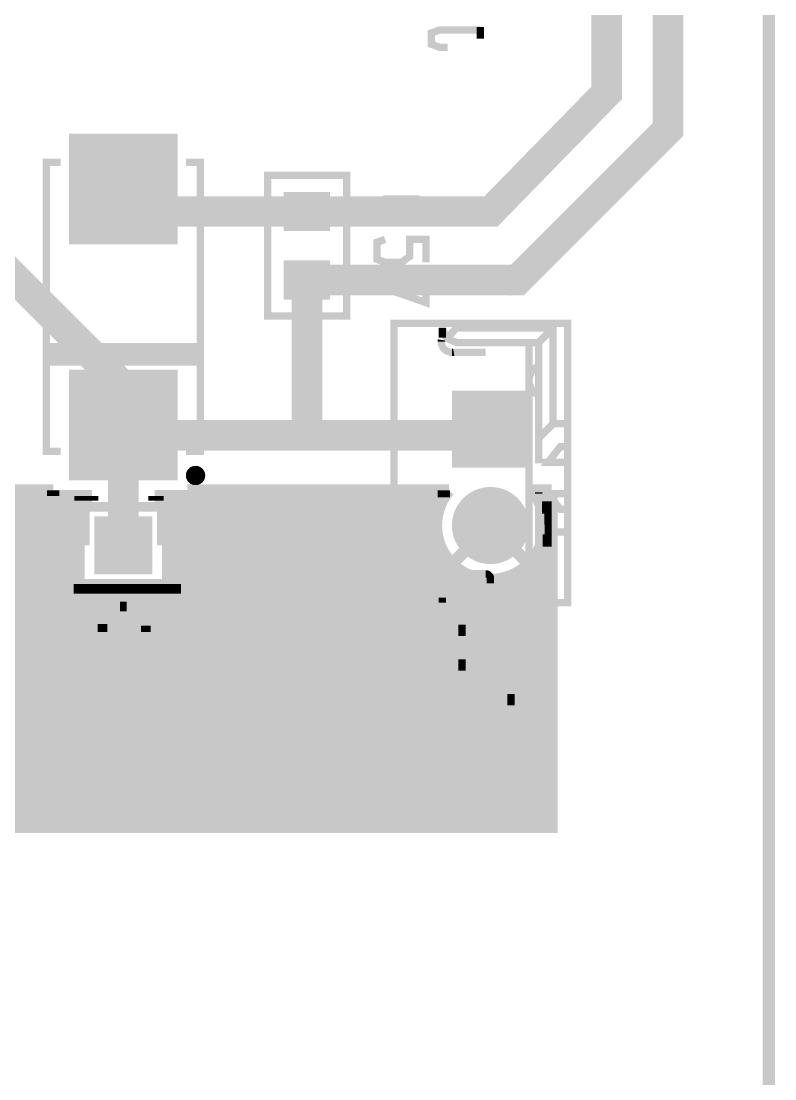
# Model space of a CAD drawing. Extents: x -20 to 155, y -91 to 215.
# Drawn here: x 139.48 to 155.13, y 123.04 to 145 of the extents above; entities that cross this region are included whole.
import ezdxf

# ---------------------------------------------------------------- set-up
doc = ezdxf.new("R2010")
doc.units = 0
doc.header["$MEASUREMENT"] = 0
doc.layers.get('0').update_dxf_attribs({"linetype": 'CONTINUOUS'})
for name, color, linetype in [('25-334-0_BOT', 7, 'CONTINUOUS'), ('25-334-0_DRD', 7, 'CONTINUOUS'), ('25-334-0_DRL', 2, 'CONTINUOUS'), ('25-334-0_IN1', 4, 'CONTINUOUS'), ('25-334-0_IN2', 3, 'CONTINUOUS'), ('25-334-0_SMB', 5, 'CONTINUOUS'), ('25-334-0_SMT', 10, 'CONTINUOUS'), ('25-334-0_SPT', 14, 'CONTINUOUS'), ('25-334-0_SSB', 9, 'CONTINUOUS'), ('25-334-0_SST', 12, 'CONTINUOUS'), ('25-334-0_TOP', 11, 'CONTINUOUS'), ('THRUHOLE_TAP', 15, 'CONTINUOUS')]:
    doc.layers.add(name, color=color, linetype=linetype)

# ---------------------------------------------------------------- blocks, each defined once
blk = doc.blocks.new('SQUARE_33')
blk.add_solid([(0.8001, 0.8001), (0.8001, -0.8001), (-0.8001, 0.8001), (-0.8001, -0.8001)])
blk = doc.blocks.new('ROUND_34')
at = {"const_width": 0.8001}
blk.add_lwpolyline([(-0.40005, 0, 1), (0.40005, 0, 1)], format="xyb", close=True, dxfattribs=at)
blk = doc.blocks.new('ROUND_3')
at = {"const_width": 0.50038}
blk.add_lwpolyline([(-0.25019, 0, 1), (0.25019, 0, 1)], format="xyb", close=True, dxfattribs=at)
blk = doc.blocks.new('RECTANGLE_5')
blk.add_solid([(0.4826, 0.4064), (0.4826, -0.4064), (-0.4826, 0.4064), (-0.4826, -0.4064)])
blk = doc.blocks.new('RECTANGLE_6')
blk.add_solid([(1.12522, 1.14935), (1.12522, -1.14935), (-1.12522, 1.14935), (-1.12522, -1.14935)])
blk = doc.blocks.new('SQUARE_17')
blk.add_solid([(0.59944, 0.59944), (0.59944, -0.59944), (-0.59944, 0.59944), (-0.59944, -0.59944)])
blk = doc.blocks.new('SQUARE_74')
blk.add_solid([(0.54991, 0.54991), (0.54991, -0.54991), (-0.54991, 0.54991), (-0.54991, -0.54991)])

msp = doc.modelspace()

# ---------------------------------------------------------------- linework, layer by layer
at = {"layer": '25-334-0_BOT', "const_width": 0.254}
for points in [[(150.495, 132.6134), (132.715, 132.6134)], [(150.495, 132.715), (150.495, 128.27), (134.62, 128.27)], [(150.495, 132.715), (139.065, 132.715)], [(139.573, 132.715), (139.573, 128.27)], [(139.8016, 132.715), (139.8016, 128.27)], [(140.0302, 132.715), (140.0302, 128.27)], [(140.2588, 132.715), (140.2588, 128.27)], [(140.4874, 132.715), (140.4874, 128.27)], [(140.716, 132.715), (140.716, 128.27)], [(140.9446, 132.715), (140.9446, 128.27)], [(141.1732, 132.715), (141.1732, 128.27)], [(141.4018, 132.715), (141.4018, 128.27)], [(141.6304, 132.715), (141.6304, 128.27)], [(141.859, 132.715), (141.859, 128.27)], [(142.0876, 132.715), (142.0876, 128.27)], [(142.3162, 132.715), (142.3162, 128.27)], [(142.5448, 132.715), (142.5448, 128.27)], [(142.7734, 132.715), (142.7734, 128.27)], [(143.002, 132.715), (143.002, 128.27)], [(143.2306, 132.715), (143.2306, 128.27)], [(143.4592, 132.715), (143.4592, 128.27)], [(143.6878, 132.715), (143.6878, 128.27)], [(143.9164, 132.715), (143.9164, 128.27)], [(144.145, 132.715), (144.145, 128.27)], [(144.3736, 132.715), (144.3736, 128.27)], [(144.6022, 132.715), (144.6022, 128.27)], [(144.8308, 132.715), (144.8308, 128.27)], [(145.0594, 132.715), (145.0594, 128.27)], [(145.288, 132.715), (145.288, 128.27)], [(145.5166, 132.715), (145.5166, 128.27)], [(145.7452, 132.715), (145.7452, 128.27)], [(145.9738, 132.715), (145.9738, 128.27)], [(146.2024, 132.715), (146.2024, 128.27)], [(146.431, 132.715), (146.431, 128.27)], [(146.6596, 132.715), (146.6596, 128.27)], [(146.8882, 132.715), (146.8882, 128.27)], [(147.1168, 132.715), (147.1168, 128.27)], [(147.3454, 132.715), (147.3454, 128.27)], [(147.574, 132.715), (147.574, 128.27)], [(147.8026, 132.715), (147.8026, 128.27)], [(148.0312, 132.715), (148.0312, 128.27)], [(148.2598, 132.715), (148.2598, 128.27)], [(148.4884, 132.715), (148.4884, 128.27)], [(148.717, 132.715), (148.717, 128.27)], [(148.9456, 132.715), (148.9456, 128.27)], [(149.1742, 132.715), (149.1742, 128.27)], [(149.4028, 132.715), (149.4028, 128.27)], [(149.6314, 132.715), (149.6314, 128.27)], [(149.86, 132.715), (149.86, 128.27)], [(150.0886, 132.715), (150.0886, 128.27)], [(150.3172, 132.715), (150.3172, 128.27)], [(150.495, 132.3848), (132.715, 132.3848)], [(150.495, 132.1562), (132.715, 132.1562)], [(150.495, 131.9276), (132.715, 131.9276)], [(150.495, 131.699), (132.715, 131.699)], [(150.495, 131.4704), (132.715, 131.4704)], [(150.495, 131.2418), (132.715, 131.2418)], [(150.495, 131.0132), (132.715, 131.0132)], [(150.495, 130.7846), (132.715, 130.7846)], [(150.495, 130.556), (132.715, 130.556)], [(150.495, 130.3274), (132.715, 130.3274)], [(150.495, 130.0988), (132.7912, 130.0988)], [(150.495, 129.8702), (133.0198, 129.8702)], [(150.495, 129.6416), (133.2484, 129.6416)], [(150.495, 129.413), (133.477, 129.413)], [(150.495, 129.1844), (133.7056, 129.1844)], [(150.495, 128.9558), (133.9342, 128.9558)], [(150.495, 128.7272), (134.1628, 128.7272)], [(150.495, 128.4986), (134.3914, 128.4986)]]:
    msp.add_lwpolyline(points, dxfattribs=at)
at = {"layer": '25-334-0_DRD', "const_width": 0.254}
for points in [[(-15.99946, -4.99872), (155.00096, -4.99872), (155.00096, 215.00084), (-4.99872, 215.00084), (-4.99872, 189.35954), (-15.99946, 189.35954), (-15.99946, -4.99872)], [(149.225, 137.16), (148.59, 136.525)], [(149.86, 136.525), (149.225, 137.16)], [(148.59, 136.525), (149.225, 135.89)], [(149.225, 135.89), (149.86, 136.525)], [(149.225, 135.16102), (148.59, 134.52602)], [(149.86, 134.52602), (149.225, 135.16102)], [(148.59, 134.52602), (149.225, 133.89102)], [(149.225, 133.89102), (149.86, 134.52602)]]:
    msp.add_lwpolyline(points, dxfattribs=at)
at = {"layer": '25-334-0_DRL', "const_width": 0.254}
msp.add_lwpolyline([(-15.99946, -4.99872), (155.00096, -4.99872), (155.00096, 215.00084), (-4.99872, 215.00084), (-4.99872, 189.35954), (-15.99946, 189.35954), (-15.99946, -4.99872)], dxfattribs=at)
at = {"layer": '25-334-0_SMB', "const_width": 0.254}
for points in [[(149.86, 131.9784), (133.35, 131.9784)], [(149.86, 132.08), (138.43, 132.08)], [(139.3952, 132.08), (139.3952, 128.905)], [(139.6238, 132.08), (139.6238, 128.905)], [(139.8524, 132.08), (139.8524, 128.905)], [(140.081, 132.08), (140.081, 128.905)], [(140.3096, 132.08), (140.3096, 128.905)], [(140.5382, 132.08), (140.5382, 128.905)], [(140.7668, 132.08), (140.7668, 128.905)], [(140.9954, 132.08), (140.9954, 128.905)], [(141.224, 132.08), (141.224, 128.905)], [(141.4526, 132.08), (141.4526, 128.905)], [(141.6812, 132.08), (141.6812, 128.905)], [(141.9098, 132.08), (141.9098, 128.905)], [(142.1384, 132.08), (142.1384, 128.905)], [(142.367, 132.08), (142.367, 128.905)], [(142.5956, 132.08), (142.5956, 128.905)], [(142.8242, 132.08), (142.8242, 128.905)], [(143.0528, 132.08), (143.0528, 128.905)], [(143.2814, 132.08), (143.2814, 128.905)], [(143.51, 132.08), (143.51, 128.905)], [(143.7386, 132.08), (143.7386, 128.905)], [(143.9672, 132.08), (143.9672, 128.905)], [(144.1958, 132.08), (144.1958, 128.905)], [(144.4244, 132.08), (144.4244, 128.905)], [(144.653, 132.08), (144.653, 128.905)], [(144.8816, 132.08), (144.8816, 128.905)], [(145.1102, 132.08), (145.1102, 128.905)], [(145.3388, 132.08), (145.3388, 128.905)], [(145.5674, 132.08), (145.5674, 128.905)], [(145.796, 132.08), (145.796, 128.905)], [(146.0246, 132.08), (146.0246, 128.905)], [(146.2532, 132.08), (146.2532, 128.905)], [(146.4818, 132.08), (146.4818, 128.905)], [(146.7104, 132.08), (146.7104, 128.905)], [(146.939, 132.08), (146.939, 128.905)], [(147.1676, 132.08), (147.1676, 128.905)], [(147.3962, 132.08), (147.3962, 128.905)], [(147.6248, 132.08), (147.6248, 128.905)], [(147.8534, 132.08), (147.8534, 128.905)], [(148.082, 132.08), (148.082, 128.905)], [(148.3106, 132.08), (148.3106, 128.905)], [(148.5392, 132.08), (148.5392, 128.905)], [(148.7678, 132.08), (148.7678, 128.905)], [(148.9964, 132.08), (148.9964, 128.905)], [(149.225, 132.08), (149.225, 128.905)], [(149.4536, 132.08), (149.4536, 128.905)], [(149.6822, 132.08), (149.6822, 128.905)], [(149.86, 132.08), (149.86, 128.905)], [(149.86, 131.7498), (133.35, 131.7498)], [(149.86, 131.5212), (133.35, 131.5212)], [(149.86, 131.2926), (133.35, 131.2926)], [(149.86, 131.064), (133.35, 131.064)], [(149.86, 130.8354), (133.35, 130.8354)], [(149.86, 130.6068), (133.5532, 130.6068)], [(149.86, 130.3782), (133.7818, 130.3782)], [(149.86, 130.1496), (134.0104, 130.1496)], [(149.86, 129.921), (134.239, 129.921)], [(149.86, 129.6924), (134.4676, 129.6924)], [(149.86, 129.4638), (134.6962, 129.4638)], [(149.86, 129.2352), (134.9248, 129.2352)], [(149.86, 129.0066), (135.1534, 129.0066)], [(149.86, 128.905), (135.255, 128.905)]]:
    msp.add_lwpolyline(points, dxfattribs=at)
at = {"layer": '25-334-0_SMT', "const_width": 0.254}
for points in [[(149.86, 131.9784), (133.35, 131.9784)], [(149.86, 132.08), (149.86, 128.905), (135.255, 128.905)], [(149.86, 132.08), (138.43, 132.08)], [(139.3952, 132.08), (139.3952, 128.905)], [(139.6238, 132.08), (139.6238, 128.905)], [(139.8524, 132.08), (139.8524, 128.905)], [(140.081, 132.08), (140.081, 128.905)], [(140.3096, 132.08), (140.3096, 128.905)], [(140.5382, 132.08), (140.5382, 128.905)], [(140.7668, 132.08), (140.7668, 128.905)], [(140.9954, 132.08), (140.9954, 128.905)], [(141.224, 132.08), (141.224, 128.905)], [(141.4526, 132.08), (141.4526, 128.905)], [(141.6812, 132.08), (141.6812, 128.905)], [(141.9098, 132.08), (141.9098, 128.905)], [(142.1384, 132.08), (142.1384, 128.905)], [(142.367, 132.08), (142.367, 128.905)], [(142.5956, 132.08), (142.5956, 128.905)], [(142.8242, 132.08), (142.8242, 128.905)], [(143.0528, 132.08), (143.0528, 128.905)], [(143.2814, 132.08), (143.2814, 128.905)], [(143.51, 132.08), (143.51, 128.905)], [(143.7386, 132.08), (143.7386, 128.905)], [(143.9672, 132.08), (143.9672, 128.905)], [(144.1958, 132.08), (144.1958, 128.905)], [(144.4244, 132.08), (144.4244, 128.905)], [(144.653, 132.08), (144.653, 128.905)], [(144.8816, 132.08), (144.8816, 128.905)], [(145.1102, 132.08), (145.1102, 128.905)], [(145.3388, 132.08), (145.3388, 128.905)], [(145.5674, 132.08), (145.5674, 128.905)], [(145.796, 132.08), (145.796, 128.905)], [(146.0246, 132.08), (146.0246, 128.905)], [(146.2532, 132.08), (146.2532, 128.905)], [(146.4818, 132.08), (146.4818, 128.905)], [(146.7104, 132.08), (146.7104, 128.905)], [(146.939, 132.08), (146.939, 128.905)], [(147.1676, 132.08), (147.1676, 128.905)], [(147.3962, 132.08), (147.3962, 128.905)], [(147.6248, 132.08), (147.6248, 128.905)], [(147.8534, 132.08), (147.8534, 128.905)], [(148.082, 132.08), (148.082, 128.905)], [(148.3106, 132.08), (148.3106, 128.905)], [(148.5392, 132.08), (148.5392, 128.905)], [(148.7678, 132.08), (148.7678, 128.905)], [(148.9964, 132.08), (148.9964, 128.905)], [(149.225, 132.08), (149.225, 128.905)], [(149.4536, 132.08), (149.4536, 128.905)], [(149.6822, 132.08), (149.6822, 128.905)], [(149.86, 131.7498), (133.35, 131.7498)], [(149.86, 131.5212), (133.35, 131.5212)], [(149.86, 131.2926), (133.35, 131.2926)], [(149.86, 131.064), (133.35, 131.064)], [(149.86, 130.8354), (133.35, 130.8354)], [(149.86, 130.6068), (133.5532, 130.6068)], [(149.86, 130.3782), (133.7818, 130.3782)], [(149.86, 130.1496), (134.0104, 130.1496)], [(149.86, 129.921), (134.239, 129.921)], [(149.86, 129.6924), (134.4676, 129.6924)], [(149.86, 129.4638), (134.6962, 129.4638)], [(149.86, 129.2352), (134.9248, 129.2352)], [(149.86, 129.0066), (135.1534, 129.0066)]]:
    msp.add_lwpolyline(points, dxfattribs=at)
at = {"layer": '25-334-0_SSB'}
for points, const_width in [([(149.01418, 144.87398), (149.01418, 144.63522)], 0.1524), ([(148.336, 144.45742), (148.16582, 144.45742), (147.99818, 144.51838), (147.99818, 144.7546), (148.16582, 144.81302), (149.01418, 144.81302)], 0.1524), ([(148.48332, 139.80668), (148.48332, 139.3825)], 0.254), ([(148.48332, 139.59332), (149.75332, 139.59332), (149.5425, 139.3825)], 0.254), ([(150.22576, 134.68858), (150.52548, 134.38886), (150.52548, 133.02488), (148.52396, 133.02488), (148.52396, 132.92582), (148.22424, 132.92582), (147.22602, 132.92582), (147.22602, 138.72464), (148.22424, 138.72464), (148.52396, 138.72464), (150.8252, 138.72464), (150.8252, 136.6393), (150.52548, 136.6393), (150.22576, 136.33958), (150.22576, 138.32586), (148.52396, 138.32586), (148.31314, 138.41222), (148.22424, 138.62558), (148.22424, 138.72464)], 0.1524), ([(148.52396, 138.72464), (148.52396, 138.62558), (150.52548, 138.62558), (150.52548, 136.6393)], 0.1524), ([(148.22424, 138.42492), (148.22424, 138.62558)], 0.1524), ([(148.52396, 138.62558), (148.31314, 138.41222)], 0.1524), ([(150.22576, 138.32586), (150.52548, 138.62558)], 0.1524), ([(150.0251, 133.3246), (150.0251, 135.51408), (150.0251, 138.32586)], 0.1524), ([(148.463, 138.1252), (149.12594, 138.1252)], 0.1524), ([(150.8252, 136.6393), (150.8252, 136.16432), (150.67534, 136.16432), (150.42388, 135.8392), (150.8252, 135.8392), (150.8252, 135.18896)], 0.1524), ([(150.22576, 135.8392), (150.22576, 136.33958)], 0.1524), ([(150.8252, 136.16432), (150.8252, 135.8392)], 0.1524), ([(150.42388, 135.8392), (150.22576, 135.8392), (150.22576, 135.8138)], 0.1524), ([(150.22576, 135.21436), (150.22576, 135.18896)], 0.1524), ([(148.22424, 133.22554), (148.22424, 133.02488), (148.31314, 133.2357), (148.52396, 133.3246), (150.22576, 133.3246), (150.22576, 134.68858), (150.22576, 135.18896), (150.42388, 135.18896), (150.8252, 135.18896), (150.8252, 134.86384), (150.67534, 134.86384), (150.42388, 135.18896)], 0.1524), ([(150.8252, 134.86384), (150.8252, 134.38886)], 0.1524), ([(150.52548, 134.38886), (150.8252, 134.38886), (150.8252, 132.92582), (148.52396, 132.92582)], 0.1524), ([(149.12594, 133.52526), (148.52396, 133.52526)], 0.1524), ([(148.31314, 133.2357), (148.52396, 133.02488)], 0.1524), ([(149.225, 133.3246), (149.225, 133.42366)], 0.1524), ([(150.22576, 133.3246), (150.52548, 133.02488)], 0.1524), ([(148.22424, 132.92582), (148.22424, 133.02488)], 0.1524), ([(148.63318, 132.46862), (148.63318, 132.2324)], 0.1524), ([(148.63318, 132.35178), (149.64918, 132.35178), (149.479, 132.2324)], 0.1524), ([(148.63318, 131.7498), (148.63318, 131.51358)], 0.1524), ([(148.63318, 131.63042), (149.64918, 131.63042), (149.479, 131.51358)], 0.1524), ([(148.971, 130.61442), (148.80082, 130.61442), (148.63318, 130.67538), (148.63318, 130.9116), (148.80082, 130.97002), (149.64918, 130.97002)], 0.1524), ([(149.64918, 131.03098), (149.64918, 130.79222)], 0.1524)]:
    msp.add_lwpolyline(points, dxfattribs=dict(at, const_width=const_width))
at = {"layer": '25-334-0_SSB', "const_width": 0.1524}
for points in [[(148.209, 138.3792, 0.0436958), (148.20567, 138.3411)], [(148.20646, 138.3411, 0.4142136), (148.4249, 138.12266)], [(148.4249, 138.12266, 0.0436954), (148.46286, 138.12598)], [(150.22576, 137.83564, 0.303104), (150.0251, 137.53592)], [(150.0251, 137.53592, 0.303922), (150.22576, 137.23366)], [(149.225, 136.82472, 0.4142136), (148.92528, 136.525)], [(149.52472, 136.525, 0.4142136), (149.225, 136.82472)], [(148.92528, 136.525, 0.4142136), (149.225, 136.22528)], [(149.225, 136.22528, 0.4142136), (149.52472, 136.525)], [(149.225, 134.8867, 0.4142136), (148.92528, 134.58698)], [(149.52472, 134.58698, 0.4142136), (149.225, 134.8867)], [(148.92528, 134.58698, 0.4142136), (149.225, 134.28726)], [(149.225, 134.28726, 0.4142136), (149.52472, 134.58698)], [(148.52396, 133.52526, 0.4142136), (148.22424, 133.22554)], [(149.225, 133.42366, 0.4142136), (149.12594, 133.52272)]]:
    msp.add_lwpolyline(points, format="xyb", dxfattribs=at)
at = {"layer": '25-334-0_SST'}
for points, const_width in [([(140.30452, 136.06526), (140.0048, 136.06526), (140.0048, 142.06474), (140.30452, 142.06474)], 0.1524), ([(142.90548, 136.06526), (143.2052, 136.06526), (143.2052, 142.06474), (142.90548, 142.06474)], 0.1524), ([(146.2405, 138.8745), (146.2405, 141.7955), (144.6022, 141.7955), (144.6022, 138.8745), (146.2405, 138.8745)], 0.1524), ([(147.03806, 140.8303), (146.87042, 140.89126), (146.87042, 141.24686), (147.03806, 141.30528), (147.71624, 141.30528), (147.88642, 141.24686), (147.88642, 140.89126), (147.71624, 140.8303)], 0.1524), ([(147.03806, 140.46708), (146.87042, 140.40866), (146.87042, 140.05306), (147.03806, 139.9921), (147.37842, 139.9921), (147.54606, 140.11148), (147.54606, 140.46708), (147.88642, 140.46708), (147.88642, 139.9921)], 0.1524), ([(146.87042, 139.5095), (147.88642, 139.1539), (147.88642, 139.62888)], 0.1524), ([(143.1925, 138.2395), (140.0175, 138.2395), (140.0175, 137.922)], 0.1524), ([(143.1925, 138.16076), (140.0175, 138.16076)], 0.1524), ([(140.1191, 138.2395), (140.1191, 137.922)], 0.1524), ([(140.25626, 138.2395), (140.25626, 137.922)], 0.1524), ([(140.39342, 138.2395), (140.39342, 137.922)], 0.1524), ([(140.53058, 138.2395), (140.53058, 137.922)], 0.1524), ([(140.66774, 138.2395), (140.66774, 137.922)], 0.1524), ([(140.8049, 138.2395), (140.8049, 137.922)], 0.1524), ([(140.94206, 138.2395), (140.94206, 137.922)], 0.1524), ([(141.07922, 138.2395), (141.07922, 137.922)], 0.1524), ([(141.21638, 138.2395), (141.21638, 137.922)], 0.1524), ([(141.35354, 138.2395), (141.35354, 137.922)], 0.1524), ([(141.4907, 138.2395), (141.4907, 137.922)], 0.1524), ([(141.62786, 138.2395), (141.62786, 137.922)], 0.1524), ([(141.76502, 138.2395), (141.76502, 137.922)], 0.1524), ([(141.90218, 138.2395), (141.90218, 137.922)], 0.1524), ([(142.03934, 138.2395), (142.03934, 137.922)], 0.1524), ([(142.1765, 138.2395), (142.1765, 137.922)], 0.1524), ([(142.31366, 138.2395), (142.31366, 137.922)], 0.1524), ([(142.45082, 138.2395), (142.45082, 137.922)], 0.1524), ([(142.58798, 138.2395), (142.58798, 137.922)], 0.1524), ([(142.72514, 138.2395), (142.72514, 137.922)], 0.1524), ([(142.8623, 138.2395), (142.8623, 137.922)], 0.1524), ([(142.99946, 138.2395), (142.99946, 137.922)], 0.1524), ([(143.13662, 138.2395), (143.13662, 137.922)], 0.1524), ([(143.1925, 138.2395), (143.1925, 137.922)], 0.1524), ([(143.1925, 138.0236), (140.0175, 138.0236)], 0.1524), ([(143.1925, 137.922), (140.0175, 137.922)], 0.1524), ([(143.1544, 135.67918), (143.05534, 135.67918)], 0.1524), ([(143.08074, 135.6868), (143.08074, 135.44296)], 0.1524), ([(143.22552, 135.54202), (142.98168, 135.54202)], 0.1524), ([(143.2179, 135.61314), (143.2179, 135.51408)], 0.1524), ([(140.50518, 134.2136), (140.50518, 131.2164), (140.8049, 131.2164), (140.8049, 130.5179), (142.4051, 130.5179), (142.4051, 131.2164), (142.70482, 131.2164), (142.70482, 134.2136), (142.4051, 134.2136), (142.4051, 134.9121), (140.8049, 134.9121), (140.8049, 134.2136), (140.50518, 134.2136)], 0.20066), ([(140.70584, 133.31444), (140.50518, 133.31444), (140.50518, 133.11378)], 0.20066), ([(142.70482, 133.28396), (140.50518, 133.28396)], 0.20066), ([(140.67536, 133.31444), (140.67536, 133.11378)], 0.20066), ([(142.70482, 133.31444), (140.70584, 133.31444)], 0.20066), ([(140.85316, 133.31444), (140.85316, 133.11378)], 0.20066), ([(141.0335, 133.31444), (141.0335, 133.11378)], 0.20066), ([(141.21384, 133.31444), (141.21384, 133.11378)], 0.20066), ([(141.39418, 133.31444), (141.39418, 133.11378)], 0.20066), ([(141.57198, 133.31444), (141.57198, 133.11378)], 0.20066), ([(141.75232, 133.31444), (141.75232, 133.11378)], 0.20066), ([(141.93266, 133.31444), (141.93266, 133.11378)], 0.20066), ([(142.113, 133.31444), (142.113, 133.11378)], 0.20066), ([(142.29334, 133.31444), (142.29334, 133.11378)], 0.20066), ([(142.47114, 133.31444), (142.47114, 133.11378)], 0.20066), ([(142.65148, 133.31444), (142.65148, 133.11378)], 0.20066), ([(142.70482, 133.31444), (142.70482, 133.11378)], 0.20066), ([(142.70482, 133.11378), (140.50518, 133.11378)], 0.20066), ([(141.605, 132.91566), (142.20444, 132.31622), (141.00556, 132.31622)], 0.20066), ([(141.605, 132.91566), (141.00556, 132.31622)], 0.20066), ([(141.53388, 132.842), (141.53388, 132.31622)], 0.20066), ([(141.67612, 132.842), (141.53388, 132.842)], 0.20066), ([(141.71422, 132.80644), (141.71422, 132.31622)], 0.20066), ([(141.35354, 132.6642), (141.35354, 132.31622)], 0.20066), ([(141.85646, 132.6642), (141.35354, 132.6642)], 0.20066), ([(141.89202, 132.6261), (141.89202, 132.31622)], 0.20066), ([(141.1732, 132.48386), (141.1732, 132.31622)], 0.20066), ([(142.0368, 132.48386), (141.1732, 132.48386)], 0.20066), ([(142.07236, 132.44576), (142.07236, 132.31622)], 0.20066), ([(141.02842, 130.0353), (141.02842, 129.6797), (141.36624, 129.56286), (141.70406, 129.56286), (142.04442, 129.6797), (142.04442, 130.0353)], 0.1524), ([(141.02842, 129.97688), (142.04442, 129.97688)], 0.1524), ([(141.53642, 129.13868), (141.53642, 128.78308), (141.36624, 128.72466), (141.19606, 128.72466), (141.02842, 128.78308), (141.02842, 129.13868), (141.19606, 129.1971), (141.36624, 129.1971), (142.04442, 128.96088)], 0.1524)]:
    msp.add_lwpolyline(points, dxfattribs=dict(at, const_width=const_width))
at = {"layer": '25-334-0_SST', "const_width": 0.1524}
for points in [[(143.1036, 135.68934, 0.4142136), (142.97914, 135.56488)], [(143.22806, 135.56488, 0.4142136), (143.1036, 135.68934)], [(142.97914, 135.56488, 0.4142136), (143.1036, 135.44042)], [(143.1036, 135.44042, 0.4142136), (143.22806, 135.56488)]]:
    msp.add_lwpolyline(points, format="xyb", dxfattribs=at)
at = {"layer": '25-334-0_TOP'}
for points, const_width in [([(149.83968, 153.64968), (150.00732, 153.64968), (152.908, 150.749), (152.908, 142.748), (149.7838, 139.6238), (145.415, 139.6238)], 0.635), ([(149.83968, 151.15032), (149.96668, 151.15032), (151.638, 149.479), (151.638, 143.51), (149.23516, 141.0462), (145.415, 141.0462)], 0.635), ([(141.605, 141.51356), (142.0622, 141.0462), (145.415, 141.0462)], 0.635), ([(141.605, 136.6139), (141.605, 137.414), (138.684, 140.335), (124.7648, 140.335)], 0.635), ([(141.605, 136.6139), (141.8336, 136.398), (145.415, 136.398), (145.415, 139.6238)], 0.635), ([(149.225, 136.525), (149.098, 136.398), (145.415, 136.398), (145.415, 139.6238)], 0.635), ([(141.605, 131.31546), (138.81354, 131.31546), (137.922, 132.207), (137.922, 136.525)], 0.635), ([(141.605, 136.6139), (141.605, 134.11454)], 0.635), ([(150.495, 135.255), (150.495, 128.27), (134.62, 128.27)], 0.254), ([(140.14958, 135.255), (139.065, 135.255)], 0.254), ([(139.573, 135.255), (139.573, 128.27)], 0.254), ([(139.8016, 135.255), (139.8016, 128.27)], 0.254), ([(140.0302, 135.255), (140.0302, 128.27)], 0.254), ([(140.14958, 135.255), (140.14958, 135.13562)], 0.254), ([(148.3614, 135.255), (143.06042, 135.255), (143.06042, 135.13562)], 0.254), ([(143.2306, 135.255), (143.2306, 128.27)], 0.254), ([(143.4592, 135.255), (143.4592, 128.27)], 0.254), ([(143.6878, 135.255), (143.6878, 128.27)], 0.254), ([(143.9164, 135.255), (143.9164, 128.27)], 0.254), ([(144.145, 135.255), (144.145, 128.27)], 0.254), ([(144.3736, 135.255), (144.3736, 128.27)], 0.254), ([(144.6022, 135.255), (144.6022, 128.27)], 0.254), ([(144.8308, 135.255), (144.8308, 128.27)], 0.254), ([(145.0594, 135.255), (145.0594, 128.27)], 0.254), ([(145.288, 135.255), (145.288, 128.27)], 0.254), ([(145.5166, 135.255), (145.5166, 128.27)], 0.254), ([(145.7452, 135.255), (145.7452, 128.27)], 0.254), ([(145.9738, 135.255), (145.9738, 128.27)], 0.254), ([(146.2024, 135.255), (146.2024, 128.27)], 0.254), ([(146.431, 135.255), (146.431, 128.27)], 0.254), ([(146.6596, 135.255), (146.6596, 128.27)], 0.254), ([(146.8882, 135.255), (146.8882, 128.27)], 0.254), ([(147.1168, 135.255), (147.1168, 128.27)], 0.254), ([(147.3454, 135.255), (147.3454, 128.27)], 0.254), ([(147.574, 135.255), (147.574, 128.27)], 0.254), ([(147.8026, 135.255), (147.8026, 128.27)], 0.254), ([(148.0312, 135.255), (148.0312, 128.27)], 0.254), ([(148.2598, 135.255), (148.2598, 135.11276)], 0.254), ([(150.495, 135.255), (150.0886, 135.255)], 0.254), ([(150.3172, 135.255), (150.3172, 134.81558)], 0.254), ([(140.9573, 135.128), (132.715, 135.128)], 0.254), ([(140.9573, 135.13562), (140.14958, 135.13562)], 0.254), ([(140.2588, 135.13562), (140.2588, 128.27)], 0.254), ([(140.4874, 135.13562), (140.4874, 128.27)], 0.254), ([(140.67536, 135.04418), (140.67536, 133.1849)], 0.254), ([(140.9573, 135.04418), (140.67536, 135.04418)], 0.254), ([(140.716, 135.13562), (140.716, 135.04418)], 0.254), ([(140.9446, 135.13562), (140.9446, 135.04418)], 0.254), ([(140.9573, 135.13562), (140.9573, 135.04418)], 0.254), ([(143.06042, 135.13562), (142.2527, 135.13562)], 0.254), ([(142.2527, 135.13562), (142.2527, 135.04418)], 0.254), ([(148.26742, 135.128), (142.2527, 135.128)], 0.254), ([(142.53464, 135.04418), (142.2527, 135.04418)], 0.254), ([(142.3162, 135.13562), (142.3162, 135.04418)], 0.254), ([(142.53464, 135.04418), (142.53464, 133.1849)], 0.254), ([(142.5448, 135.13562), (142.5448, 128.27)], 0.254), ([(142.7734, 135.13562), (142.7734, 128.27)], 0.254), ([(143.002, 135.13562), (143.002, 128.27)], 0.254), ([(150.495, 135.128), (150.18004, 135.128)], 0.254), ([(140.67536, 134.8994), (132.715, 134.8994)], 0.254), ([(148.1582, 134.8994), (142.53464, 134.8994)], 0.254), ([(150.495, 134.8994), (150.2918, 134.8994)], 0.254), ([(140.67536, 134.6708), (132.715, 134.6708)], 0.254), ([(148.10486, 134.6708), (142.53464, 134.6708)], 0.254), ([(148.4249, 133.72592), (149.225, 134.52602)], 0.254), ([(150.02256, 133.72592), (149.225, 134.52602)], 0.254), ([(150.495, 134.6708), (150.34514, 134.6708)], 0.254), ([(140.67536, 134.4422), (132.715, 134.4422)], 0.254), ([(148.09724, 134.4422), (142.53464, 134.4422)], 0.254), ([(150.495, 134.4422), (150.35276, 134.4422)], 0.254), ([(140.67536, 134.2136), (132.715, 134.2136)], 0.254), ([(148.13788, 134.2136), (142.53464, 134.2136)], 0.254), ([(150.495, 134.2136), (150.31212, 134.2136)], 0.254), ([(150.3172, 134.23392), (150.3172, 128.27)], 0.254), ([(140.67536, 133.985), (132.715, 133.985)], 0.254), ([(148.23186, 133.985), (142.53464, 133.985)], 0.254), ([(148.2598, 133.93674), (148.2598, 128.27)], 0.254), ([(150.495, 133.985), (150.21814, 133.985)], 0.254), ([(140.67536, 133.7564), (132.715, 133.7564)], 0.254), ([(148.39696, 133.7564), (142.53464, 133.7564)], 0.254), ([(148.4884, 133.6675), (148.4884, 128.27)], 0.254), ([(150.495, 133.7564), (150.05304, 133.7564)], 0.254), ([(150.0886, 133.7945), (150.0886, 128.27)], 0.254), ([(140.67536, 133.5278), (132.715, 133.5278)], 0.254), ([(148.6916, 133.5278), (142.53464, 133.5278)], 0.254), ([(148.717, 133.5151), (148.717, 128.27)], 0.254), ([(148.9456, 133.42874), (148.9456, 128.27)], 0.254), ([(149.4028, 133.40842), (149.4028, 128.27)], 0.254), ([(149.6314, 133.46938), (149.6314, 128.27)], 0.254), ([(150.495, 133.5278), (149.75586, 133.5278)], 0.254), ([(149.86, 133.58876), (149.86, 128.27)], 0.254), ([(140.67536, 133.2992), (132.715, 133.2992)], 0.254), ([(142.53464, 133.1849), (140.67536, 133.1849)], 0.254), ([(140.716, 133.1849), (140.716, 132.2451)], 0.254), ([(140.9446, 133.1849), (140.9446, 132.2451)], 0.254), ([(141.1732, 133.1849), (141.1732, 132.2451)], 0.254), ([(141.4018, 133.1849), (141.4018, 132.2451)], 0.254), ([(141.6304, 133.1849), (141.6304, 132.2451)], 0.254), ([(141.859, 133.1849), (141.859, 132.2451)], 0.254), ([(142.0876, 133.1849), (142.0876, 132.2451)], 0.254), ([(142.3162, 133.1849), (142.3162, 132.2451)], 0.254), ([(150.495, 133.2992), (142.53464, 133.2992)], 0.254), ([(149.1742, 133.39572), (149.1742, 128.27)], 0.254), ([(150.495, 133.0706), (132.715, 133.0706)], 0.254), ([(150.495, 132.842), (132.715, 132.842)], 0.254), ([(150.495, 132.6134), (132.715, 132.6134)], 0.254), ([(150.495, 132.3848), (132.715, 132.3848)], 0.254), ([(140.67536, 132.1562), (132.715, 132.1562)], 0.254), ([(140.67536, 132.2451), (140.67536, 130.38582)], 0.254), ([(142.53464, 132.2451), (140.67536, 132.2451)], 0.254), ([(141.605, 132.2451), (141.605, 131.31546)], 0.254), ([(142.53464, 132.2451), (142.53464, 130.38582)], 0.254), ([(150.495, 132.1562), (142.53464, 132.1562)], 0.254), ([(140.67536, 131.9276), (132.715, 131.9276)], 0.254), ([(150.495, 131.9276), (142.53464, 131.9276)], 0.254), ([(140.67536, 131.699), (132.715, 131.699)], 0.254), ([(150.495, 131.699), (142.53464, 131.699)], 0.254), ([(140.67536, 131.4704), (132.715, 131.4704)], 0.254), ([(150.495, 131.4704), (142.53464, 131.4704)], 0.254), ([(140.67536, 131.2418), (132.715, 131.2418)], 0.254), ([(140.67536, 131.31546), (141.605, 131.31546)], 0.254), ([(141.605, 130.38582), (141.605, 131.31546)], 0.254), ([(142.53464, 131.31546), (141.605, 131.31546)], 0.254), ([(150.495, 131.2418), (142.53464, 131.2418)], 0.254), ([(140.67536, 131.0132), (132.715, 131.0132)], 0.254), ([(150.495, 131.0132), (142.53464, 131.0132)], 0.254), ([(140.67536, 130.7846), (132.715, 130.7846)], 0.254), ([(150.495, 130.7846), (142.53464, 130.7846)], 0.254), ([(140.67536, 130.556), (132.715, 130.556)], 0.254), ([(150.495, 130.556), (142.53464, 130.556)], 0.254), ([(150.495, 130.3274), (132.715, 130.3274)], 0.254), ([(142.53464, 130.38582), (140.67536, 130.38582)], 0.254), ([(140.716, 130.38582), (140.716, 128.27)], 0.254), ([(140.9446, 130.38582), (140.9446, 128.27)], 0.254), ([(141.1732, 130.38582), (141.1732, 128.27)], 0.254), ([(141.4018, 130.38582), (141.4018, 128.27)], 0.254), ([(141.6304, 130.38582), (141.6304, 128.27)], 0.254), ([(141.859, 130.38582), (141.859, 128.27)], 0.254), ([(142.0876, 130.38582), (142.0876, 128.27)], 0.254), ([(142.3162, 130.38582), (142.3162, 128.27)], 0.254), ([(150.495, 130.0988), (132.7912, 130.0988)], 0.254), ([(150.495, 129.8702), (133.0198, 129.8702)], 0.254), ([(150.495, 129.6416), (133.2484, 129.6416)], 0.254), ([(150.495, 129.413), (133.477, 129.413)], 0.254), ([(150.495, 129.1844), (133.7056, 129.1844)], 0.254), ([(150.495, 128.9558), (133.9342, 128.9558)], 0.254), ([(150.495, 128.7272), (134.1628, 128.7272)], 0.254), ([(150.495, 128.4986), (134.3914, 128.4986)], 0.254)]:
    msp.add_lwpolyline(points, dxfattribs=dict(at, const_width=const_width))
at = {"layer": '25-334-0_TOP', "const_width": 0.254}
for points in [[(148.3614, 135.255, 0.1770843), (148.09486, 134.52602)], [(150.3553, 134.52602, 0.1770841), (150.08872, 135.2551)], [(148.0947, 134.52602, 0.4142136), (149.225, 133.39572)], [(149.225, 133.39572, 0.4142136), (150.3553, 134.52602)]]:
    msp.add_lwpolyline(points, format="xyb", dxfattribs=at)

# ---------------------------------------------------------------- block references
at = {"layer": '25-334-0_BOT'}
for name, p in [('SQUARE_33', (149.225, 136.525)), ('ROUND_34', (149.225, 134.52602))]:
    msp.add_blockref(name, p, dxfattribs=at)
at = {"layer": '25-334-0_DRL'}
for p in [(149.225, 136.525), (149.225, 134.52602)]:
    msp.add_blockref('ROUND_3', p, dxfattribs=at)
at = {"layer": '25-334-0_IN1'}
for name, p in [('SQUARE_33', (149.225, 136.525)), ('ROUND_34', (149.225, 134.52602))]:
    msp.add_blockref(name, p, dxfattribs=at)
at = {"layer": '25-334-0_IN2'}
for name, p in [('SQUARE_33', (149.225, 136.525)), ('ROUND_34', (149.225, 134.52602))]:
    msp.add_blockref(name, p, dxfattribs=at)
at = {"layer": '25-334-0_SMB'}
for name, p in [('SQUARE_33', (149.225, 136.525)), ('ROUND_34', (149.225, 134.52602))]:
    msp.add_blockref(name, p, dxfattribs=at)
at = {"layer": '25-334-0_SMT'}
for name, p in [('RECTANGLE_6', (141.605, 141.51356)), ('RECTANGLE_5', (145.415, 141.0462)), ('RECTANGLE_5', (145.415, 139.6238)), ('RECTANGLE_6', (141.605, 136.6139)), ('SQUARE_33', (149.225, 136.525)), ('ROUND_34', (149.225, 134.52602)), ('SQUARE_17', (141.605, 134.11454)), ('SQUARE_17', (141.605, 131.31546))]:
    msp.add_blockref(name, p, dxfattribs=at)
at = {"layer": '25-334-0_SPT'}
for name, p in [('RECTANGLE_6', (141.605, 141.51356)), ('RECTANGLE_5', (145.415, 141.0462)), ('RECTANGLE_5', (145.415, 139.6238)), ('RECTANGLE_6', (141.605, 136.6139)), ('SQUARE_74', (141.605, 134.11454)), ('SQUARE_74', (141.605, 131.31546))]:
    msp.add_blockref(name, p, dxfattribs=at)
at = {"layer": '25-334-0_TOP'}
for name, p in [('RECTANGLE_6', (141.605, 141.51356)), ('RECTANGLE_5', (145.415, 141.0462)), ('RECTANGLE_5', (145.415, 139.6238)), ('RECTANGLE_6', (141.605, 136.6139)), ('SQUARE_33', (149.225, 136.525)), ('ROUND_34', (149.225, 134.52602)), ('SQUARE_17', (141.605, 134.11454)), ('SQUARE_17', (141.605, 131.31546))]:
    msp.add_blockref(name, p, dxfattribs=at)
at = {"layer": 'THRUHOLE_TAP'}
for p in [(149.225, 136.525), (149.225, 134.52602)]:
    msp.add_blockref('ROUND_3', p, dxfattribs=at)

doc.saveas('drawing.dxf')
